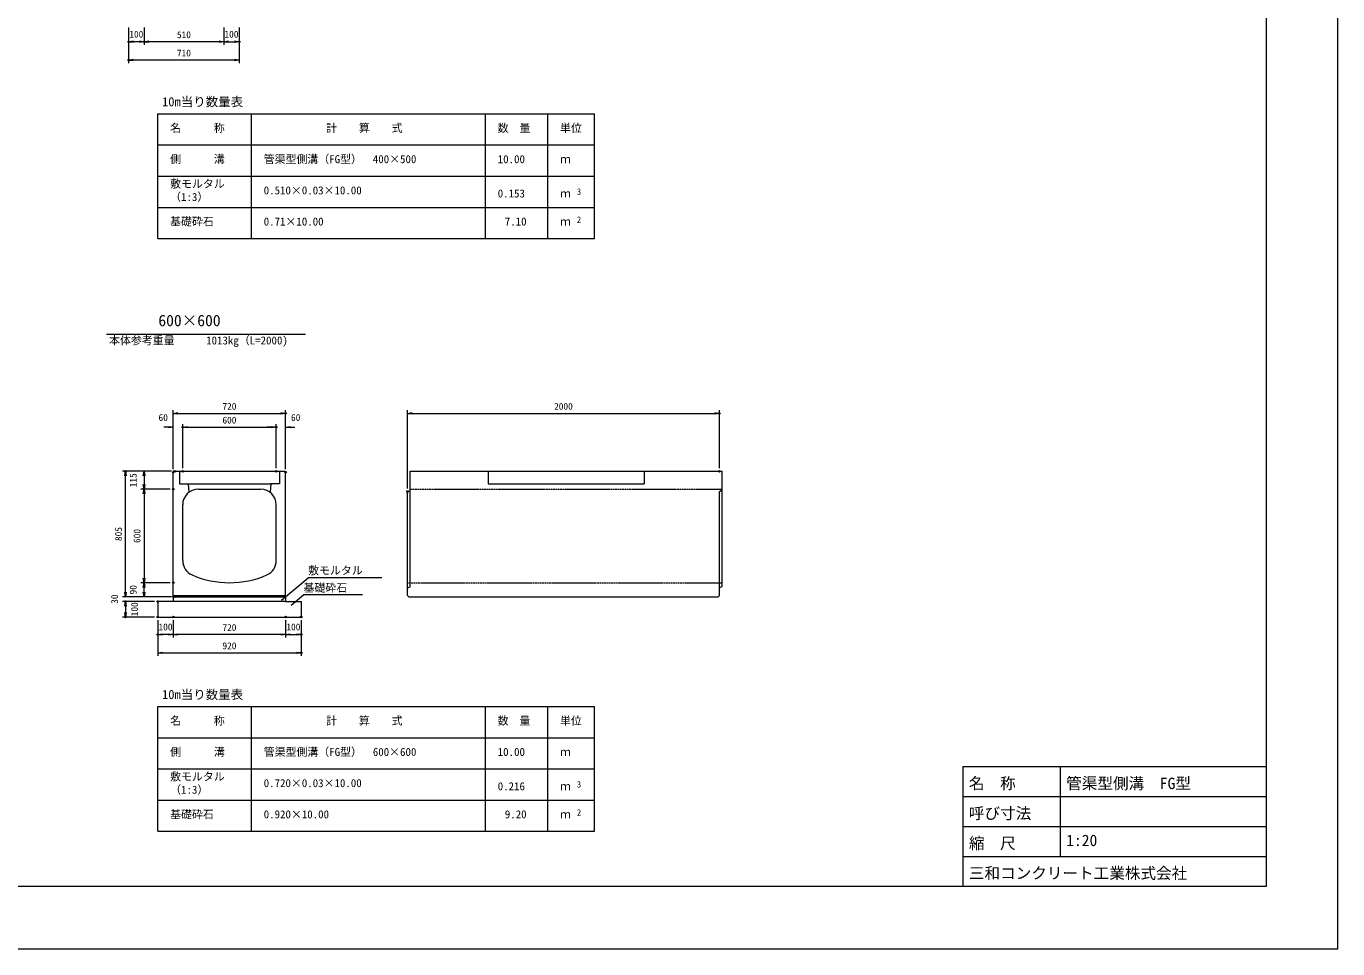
# Model space of a CAD drawing. Units: millimetres, scale not verified. Extents: x 0 to 84100, y 0 to 59400.
# Drawn here: x 42050 to 84100, y 0 to 29582 of the extents above; entities that cross this region are included whole.
import ezdxf
from ezdxf.enums import TextEntityAlignment as Align

# ---------------------------------------------------------------- set-up
doc = ezdxf.new("R2010")
doc.units = ezdxf.units.MM
doc.header["$LTSCALE"] = 100
doc.header["$PDMODE"] = 32
doc.header["$PDSIZE"] = 50
doc.linetypes.add('USER1', pattern=[0.375, 0.25, -0.125])
for name, color, linetype, lineweight in [('D-MTR-FRAM（材料表図枠）', 2, 'Continuous', 18), ('D-STR-DIM（寸法）', 7, 'Continuous', 18), ('D-STR-HTXT（旗揚げ）', 7, 'Continuous', 18), ('D-STR-STRn（構造物）', 7, 'Continuous', 18), ('D-STR（構造物外形線）', 1, 'Continuous', 18), ('D-TTL(外枠）', 2, 'Continuous', 18), ('DEFPOINTS_2', 8, 'Continuous', 18)]:
    doc.layers.add(name, color=color, linetype=linetype, lineweight=lineweight)
for name, color, linetype in [('D-MTR-TXT(文字列）', 7, 'Continuous'), ('D-MTR（材料表タイトル）', 7, 'Continuous'), ('D-STR-TXT（文字）', 7, 'Continuous'), ('D-TTL-TXT（文字）', 7, 'Continuous')]:
    doc.layers.add(name, color=color, linetype=linetype)
doc.styles.add('ＭＳ ゴシック', font='')
doc.styles.get('ＭＳ ゴシック').set_extended_font_data('MS Gothic')

# ---------------------------------------------------------------- blocks, each defined once
blk = doc.blocks.new('-000-_OPEN')
at = {"color": 7, "linetype": 'Continuous', "lineweight": 18}
for p, q in [((-1, 0.1667), (0, 0)), ((0, 0), (-1, -0.1667)), ((0, 0), (-1, 0))]:
    blk.add_line(p, q, dxfattribs=at)

msp = doc.modelspace()

# ---------------------------------------------------------------- linework, layer by layer
at = {"layer": 'D-MTR-FRAM（材料表図枠）'}
for p, q in [((46271.4, 26773.7), (60271.4, 26773.7)), ((46271.4, 22773.7), (46271.4, 26773.7)), ((49271.4, 22773.7), (49271.4, 26773.7)), ((56771.4, 22773.7), (56771.4, 26773.7)), ((58771.4, 23573.7), (58771.4, 26773.7)), ((58771.4, 22773.7), (58771.4, 26773.7)), ((60271.4, 22773.7), (60271.4, 26773.7)), ((46271.4, 25773.7), (60271.4, 25773.7)), ((46271.4, 24773.7), (60271.4, 24773.7)), ((46271.4, 23773.7), (60271.4, 23773.7)), ((46271.4, 22773.7), (60271.4, 22773.7)), ((46271.4, 7766.1), (60271.4, 7766.1)), ((46271.4, 3766.1), (46271.4, 7766.1)), ((49271.4, 3766.1), (49271.4, 7766.1)), ((56771.4, 3766.1), (56771.4, 7766.1)), ((58771.4, 4566.1), (58771.4, 7766.1)), ((58771.4, 3766.1), (58771.4, 7766.1)), ((60271.4, 3766.1), (60271.4, 7766.1)), ((46271.4, 6766.1), (60271.4, 6766.1)), ((46271.4, 5766.1), (60271.4, 5766.1)), ((46271.4, 4766.1), (60271.4, 4766.1)), ((46271.4, 3766.1), (60271.4, 3766.1))]:
    msp.add_line(p, q, dxfattribs=at)
at = {"layer": 'D-STR-DIM（寸法）'}
for p, q in [((45330.9, 29544.7), (45330.9, 28983.5)), ((45330.9, 29544.7), (45330.9, 28396.9)), ((45830.9, 29544.7), (45830.9, 28983.5)), ((45830.9, 29544.7), (45830.9, 28983.5)), ((48380.9, 29544.7), (48380.9, 28983.5)), ((48380.9, 29544.7), (48380.9, 28983.5)), ((48880.9, 29544.7), (48880.9, 28396.9)), ((48880.9, 29544.7), (48880.9, 28983.5)), ((45680.9, 29083.5), (45480.9, 29083.5)), ((48230.9, 29083.5), (45980.9, 29083.5)), ((48530.9, 29083.5), (48730.9, 29083.5)), ((48730.9, 28496.9), (45480.9, 28496.9)), ((46765.9, 15382.1), (46765.9, 17267)), ((50365.9, 15382.1), (50365.9, 17267)), ((54274.8, 14762.1), (54274.8, 17267)), ((64274.8, 15412.1), (64274.8, 17267)), ((46765.9, 15382.1), (46765.9, 16826.1)), ((46915.9, 17167), (50215.9, 17167)), ((47065.9, 15412.1), (47065.9, 16826.1)), ((47065.9, 15412.1), (47065.9, 16826.1)), ((50065.9, 15412.1), (50065.9, 16826.1)), ((50065.9, 15412.1), (50065.9, 16826.1)), ((50365.9, 15382.1), (50365.9, 16826.1)), ((54424.8, 17167), (64124.8, 17167)), ((46615.9, 16726.1), (46465.9, 16726.1)), ((47215.9, 16726.1), (47365.9, 16726.1)), ((47215.9, 16726.1), (49915.9, 16726.1)), ((49915.9, 16726.1), (49765.9, 16726.1)), ((50515.9, 16726.1), (50665.9, 16726.1)), ((46710.9, 15312.1), (45133.1, 15312.1)), ((45233.1, 11437.1), (45233.1, 15162.1)), ((46695.9, 15312.1), (45728.6, 15312.1)), ((45828.6, 15162.1), (45828.6, 14887.1)), ((46665.9, 14737.1), (45728.6, 14737.1)), ((46665.9, 14737.1), (45728.6, 14737.1)), ((45828.6, 14587.1), (45828.6, 11887.1)), ((45233.1, 11437.1), (45233.1, 11587.1)), ((46665.9, 11737.1), (45728.6, 11737.1)), ((46665.9, 11737.1), (45728.6, 11737.1)), ((45828.6, 11437.1), (45828.6, 11587.1)), ((46665.9, 11287.1), (45133.1, 11287.1)), ((46710.9, 11287.1), (45133.1, 11287.1)), ((46165.9, 11137.1), (45133.1, 11137.1)), ((46165.9, 11137.1), (45133.1, 11137.1)), ((45233.1, 10987.1), (45233.1, 10837.1)), ((45233.1, 10987.1), (45233.1, 10787.1)), ((46710.9, 11287.1), (45728.6, 11287.1)), ((46165.9, 10637.1), (45133.1, 10637.1)), ((46265.9, 10537.1), (46265.9, 9389.3)), ((46265.9, 10537.1), (46265.9, 9976)), ((46765.9, 10537.1), (46765.9, 9976)), ((46765.9, 10537.1), (46765.9, 9976)), ((50365.9, 10537.1), (50365.9, 9976)), ((50365.9, 10537.1), (50365.9, 9976)), ((50865.9, 10537.1), (50865.9, 9976)), ((50865.9, 10537.1), (50865.9, 9389.3)), ((46615.9, 10076), (46415.9, 10076)), ((50215.9, 10076), (46915.9, 10076)), ((50515.9, 10076), (50715.9, 10076)), ((46415.9, 9489.3), (50715.9, 9489.3))]:
    msp.add_line(p, q, dxfattribs=at)
for p in [(45330.9, 29083.5), (45830.9, 29083.5), (48880.9, 29083.5), (45330.9, 28496.9), (50365.9, 17167), (64274.8, 17167), (47065.9, 16726.1), (50065.9, 16726.1), (50065.9, 16726.1), (45233.1, 15312.1), (46765.9, 15282.1), (46765.9, 15282.1), (46795.9, 15312.1), (46810.9, 15312.1), (47065.9, 15312.1), (47065.9, 15312.1), (50065.9, 15312.1), (50065.9, 15312.1), (50365.9, 15282.1), (50365.9, 15282.1), (64274.8, 15312.1), (45828.6, 14737.1), (46765.9, 14737.1), (46765.9, 14737.1), (54274.8, 14662.1), (45828.6, 11737.1), (45828.6, 11737.1), (46765.9, 11737.1), (46765.9, 11737.1), (45233.1, 11137.1), (46265.9, 11137.1), (46265.9, 11137.1), (46765.9, 11287.1), (46810.9, 11287.1), (46810.9, 11287.1), (45233.1, 10637.1), (46265.9, 10637.1), (46265.9, 10637.1), (46265.9, 10637.1), (46765.9, 10637.1), (46765.9, 10637.1), (50365.9, 10637.1), (50365.9, 10637.1), (50865.9, 10637.1), (50865.9, 10637.1), (46265.9, 10076), (46765.9, 10076), (50865.9, 10076), (50865.9, 9489.3)]:
    msp.add_point(p, dxfattribs=at)
at = {"layer": 'D-STR-HTXT（旗揚げ）'}
for p, q in [((44623.5, 19707.9), (51001.8, 19707.9)), ((50236.9, 11183.2), (51089.5, 11899.5)), ((53449.3, 11899.5), (51089.5, 11899.5)), ((50546.4, 11014.6), (50939.7, 11344.3)), ((52826, 11344.3), (50939.7, 11344.3))]:
    msp.add_line(p, q, dxfattribs=at)
at = {"layer": 'D-STR-STRn（構造物）'}
for p, q in [((46765.9, 11137.1), (46265.9, 11137.1)), ((46265.9, 11137.1), (46265.9, 10637.1)), ((46765.9, 11287.1), (46765.9, 11137.1)), ((50365.9, 11137.1), (46765.9, 11137.1)), ((50365.9, 11287.1), (50365.9, 11137.1)), ((50365.9, 11137.1), (50865.9, 11137.1)), ((50865.9, 11137.1), (50865.9, 10637.1)), ((46265.9, 10637.1), (50865.9, 10637.1))]:
    msp.add_line(p, q, dxfattribs=at)
at = {"layer": 'D-STR（構造物外形線）'}
for p, q in [((46765.9, 15282.1), (46795.9, 15312.1)), ((46765.9, 11332.1), (46765.9, 15282.1)), ((46795.9, 15312.1), (50335.9, 15312.1)), ((46960.9, 15312.1), (46960.9, 14907.1)), ((50170.9, 15312.1), (50170.9, 14907.1)), ((50335.9, 15312.1), (50365.9, 15282.1)), ((50365.9, 11332.1), (50365.9, 15282.1)), ((54364.8, 15312.1), (64364.8, 15312.1)), ((54364.8, 11602.1), (54364.8, 15312.1)), ((56864.8, 15312.1), (56864.8, 14907.1)), ((61864.8, 15312.1), (61864.8, 14907.1)), ((64364.8, 11617.1), (64364.8, 15312.1)), ((46960.9, 14907.1), (47240.9, 14907.1)), ((47240.9, 14907.1), (47265.9, 14637.1)), ((47240.9, 14907.1), (49890.9, 14907.1)), ((47565.9, 14737.1), (49565.9, 14737.1)), ((49890.9, 14907.1), (49865.9, 14637.1)), ((50170.9, 14907.1), (49890.9, 14907.1)), ((56864.8, 14907.1), (61864.8, 14907.1)), ((54274.8, 14662.1), (54364.8, 14687.1)), ((54274.8, 11332.1), (54274.8, 14662.1)), ((64274.8, 14662.1), (64364.8, 14712.1)), ((64274.8, 11332.1), (64274.8, 14662.1)), ((47065.9, 12445.8), (47065.9, 14237.1)), ((50065.9, 12445.8), (50065.9, 14237.1)), ((54274.8, 11572.1), (54364.8, 11602.1)), ((64274.8, 11587.1), (64364.8, 11617.1)), ((46765.9, 11332.1), (50365.9, 11332.1)), ((46765.9, 11332.1), (46810.9, 11287.1)), ((46810.9, 11287.1), (50320.9, 11287.1)), ((50320.9, 11287.1), (50365.9, 11332.1)), ((54274.8, 11332.1), (54319.8, 11287.1)), ((54319.8, 11287.1), (64229.8, 11287.1)), ((64229.8, 11287.1), (64274.8, 11332.1))]:
    msp.add_line(p, q, dxfattribs=at)
at = {"layer": 'D-STR（構造物外形線）', "linetype": 'USER1'}
for p, q in [((54364.8, 14737.1), (64364.8, 14737.1)), ((54274.8, 11737.1), (64364.8, 11737.1))]:
    msp.add_line(p, q, dxfattribs=at)
at = {"layer": 'D-STR（構造物外形線）'}
for centre, radius, start, end in [((47565.9, 14237.1), 500, 90, 180), ((49565.9, 14237.1), 500, 0, 90), ((47565.9, 12445.8), 500, 180, 246.4217), ((49565.9, 12445.8), 500, 293.5783, 0), ((48565.9, 14737.1), 3000, 246.42182, 293.57818)]:
    msp.add_arc(centre, radius, start, end, dxfattribs=at)
at = {"layer": 'D-TTL(外枠）'}
for p, q in [((81800, 57400), (81800, 2000)), ((72080, 5840), (81800, 5840)), ((72080, 5840), (72080, 2000)), ((75200, 5840), (75200, 2960)), ((72080, 4880), (81800, 4880)), ((72080, 3920), (81800, 3920)), ((72080, 2960), (81800, 2960)), ((81800, 2000), (2300, 2000))]:
    msp.add_line(p, q, dxfattribs=at)
at = {"layer": 'DEFPOINTS_2'}
for p, q in [((84100, 0), (84100, 59400)), ((0, 0), (84100, 0))]:
    msp.add_line(p, q, dxfattribs=at)

# ---------------------------------------------------------------- block references
at = {"layer": 'D-STR-DIM（寸法）', "xscale": 150, "yscale": 150}
for p, rotation in [((45330.9, 29083.5), 180), ((45830.9, 29083.5), 180), ((48380.9, 29083.5), 180), ((45330.9, 28496.9), 180), ((46765.9, 17167), 180), ((54274.8, 17167), 180), ((47065.9, 16726.1), 180), ((47065.9, 16726.1), 180), ((50365.9, 16726.1), 180), ((45233.1, 15312.1), 90), ((45828.6, 15312.1), 90), ((45828.6, 14737.1), 270), ((45828.6, 14737.1), 90), ((45828.6, 11737.1), 270), ((45233.1, 11287.1), 270), ((45233.1, 11287.1), 270), ((45828.6, 11737.1), 90), ((45828.6, 11287.1), 270), ((45233.1, 11137.1), 90), ((45233.1, 11137.1), 90), ((45233.1, 10637.1), 270), ((46265.9, 10076), 180), ((46765.9, 10076), 180), ((50365.9, 10076), 180), ((46265.9, 9489.3), 180)]:
    msp.add_blockref('-000-_OPEN', p, dxfattribs=dict(at, rotation=rotation))
for p in [(45830.9, 29083.5), (48380.9, 29083.5), (48880.9, 29083.5), (48880.9, 28496.9), (50365.9, 17167), (64274.8, 17167), (46765.9, 16726.1), (50065.9, 16726.1), (50065.9, 16726.1), (46765.9, 10076), (50365.9, 10076), (50865.9, 10076), (50865.9, 9489.3)]:
    msp.add_blockref('-000-_OPEN', p, dxfattribs=at)

# ---------------------------------------------------------------- texts
at = {"layer": 'D-MTR-TXT(文字列）', "style": 'ＭＳ ゴシック'}
for s, height, p in [('名\u3000\u3000\u3000称', 256.6, (46663.6, 26114)), ('計\u3000\u3000算\u3000\u3000式', 256.6, (51664.4, 26114)), ('数\u3000量', 256.6, (57163.6, 26114)), ('単位', 256.6, (59163.6, 26114)), ('側\u3000\u3000\u3000溝', 256.6, (46663.6, 25114)), ('管渠型側溝（FG型）\u3000400×500', 256.6, (49663.6, 25114)), ('10.00', 256.6, (57166.3, 25114)), ('ｍ', 256.6, (59163.6, 25114)), ('敷モルタル', 256.6, (46663.6, 24324.1)), ('0.510×0.03×10.00', 256.6, (49663.6, 24114)), ('（1:3）', 256.6, (46663.6, 23901.8)), ('0.153', 256.6, (57166.3, 24014)), ('ｍ', 256.6, (59163.6, 24014)), ('3', 205.3, (59703.9, 24114.5)), ('基礎砕石', 256.6, (46663.6, 23114)), ('0.71×10.00', 256.6, (49663.6, 23114)), ('7.10', 256.6, (57393.8, 23114)), ('ｍ', 256.6, (59163.6, 23114)), ('2', 205.3, (59703.9, 23214.5)), ('本体参考重量', 256.6, (44706.5, 19301.2)), ('1013kg（L=2000)', 256.6, (47818.5, 19301.2)), ('名\u3000\u3000\u3000称', 256.6, (46663.6, 7106.5)), ('計\u3000\u3000算\u3000\u3000式', 256.6, (51664.4, 7106.5)), ('数\u3000量', 256.6, (57163.6, 7106.5)), ('単位', 256.6, (59163.6, 7106.5)), ('側\u3000\u3000\u3000溝', 256.6, (46663.6, 6106.5)), ('管渠型側溝（FG型）\u3000600×600', 256.6, (49663.6, 6106.5)), ('10.00', 256.6, (57166.3, 6106.5)), ('ｍ', 256.6, (59163.6, 6106.5)), ('敷モルタル', 256.6, (46663.6, 5316.5)), ('（1:3）', 256.6, (46663.6, 4894.3)), ('0.720×0.03×10.00', 256.6, (49663.6, 5106.5)), ('0.216', 256.6, (57166.3, 5006.5)), ('ｍ', 256.6, (59163.6, 5006.5)), ('3', 205.3, (59703.9, 5106.9)), ('基礎砕石', 256.6, (46663.6, 4106.5)), ('0.920×10.00', 256.6, (49663.6, 4106.5)), ('9.20', 256.6, (57393.8, 4106.5)), ('ｍ', 256.6, (59163.6, 4106.5)), ('2', 205.3, (59703.9, 4206.9))]:
    msp.add_text(s, height=height, dxfattribs=at).set_placement(p, align=Align.BOTTOM_LEFT)
at = {"layer": 'D-MTR（材料表タイトル）', "style": 'ＭＳ ゴシック'}
for p in [(46405.6, 26926.2), (46405.6, 7918.7)]:
    msp.add_text('10m当り数量表', height=293.3, dxfattribs=at).set_placement(p, align=Align.BOTTOM_LEFT)
at = {"layer": 'D-STR-DIM（寸法）', "style": 'ＭＳ ゴシック'}
for s, p in [('100', (45355.9, 29149.9)), ('510', (46880.9, 29133.5)), ('100', (48405.9, 29149.9)), ('710', (46880.9, 28546.9)), ('720', (48340.9, 17217)), ('2000', (58974.8, 17217)), ('60', (46291.5, 16858.7)), ('600', (48340.9, 16776.1)), ('60', (50540.2, 16858.7)), ('100', (46290.9, 10142.4)), ('720', (48340.9, 10126)), ('100', (50390.9, 10142.4)), ('920', (48340.9, 9539.3))]:
    msp.add_text(s, height=219.9, dxfattribs=at).set_placement(p, align=Align.BOTTOM_LEFT)
for s, p in [('115', (45653.6, 14799.6)), ('805', (45183.1, 13074.6)), ('600', (45778.6, 13012.1)), ('90', (45653.6, 11362.1)), ('30', (45058.1, 11062.1)), ('100', (45699.1, 10662.1))]:
    msp.add_text(s, height=219.9, rotation=90, dxfattribs=at).set_placement(p, align=Align.BOTTOM_LEFT)
at = {"layer": 'D-STR-TXT（文字）', "style": 'ＭＳ ゴシック'}
for s, p in [('敷モルタル', (51089.5, 11924.5)), ('基礎砕石', (50939.7, 11369.3))]:
    msp.add_text(s, height=256.6, dxfattribs=at).set_placement(p, align=Align.BOTTOM_LEFT)
at = {"layer": 'D-TTL-TXT（文字）', "style": 'ＭＳ ゴシック'}
for s, p in [('600×600', (46286.1, 19852.7)), ('名\u3000称', (72273.1, 5011.4)), ('管渠型側溝\u3000FG型', (75393.1, 5011.4)), ('呼び寸法', (72273.1, 4051.4)), ('縮\u3000尺', (72273.1, 3091.4)), ('1:20', (75393.1, 3182.7)), ('三和コンクリート工業株式会社', (72273.1, 2131.4))]:
    msp.add_text(s, height=366.6, dxfattribs=at).set_placement(p, align=Align.BOTTOM_LEFT)

doc.saveas('drawing.dxf')
